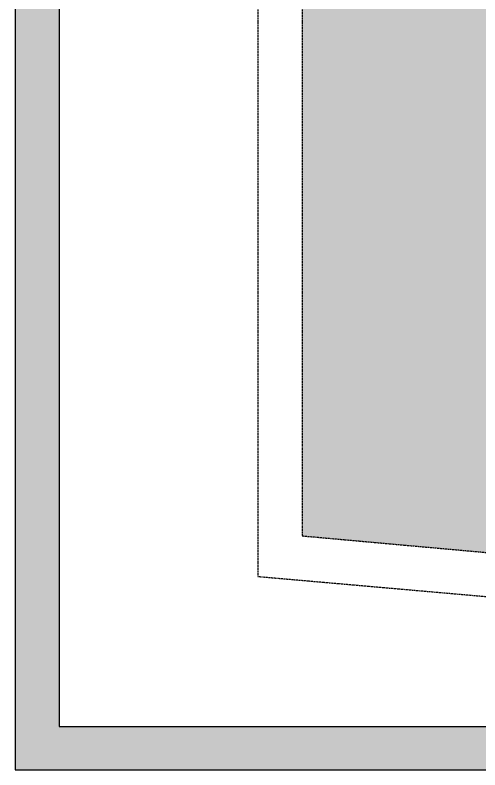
# Model space of a CAD drawing. Header units: metres. Extents: x 183920 to 188551, y 20757 to 23715.
# Drawn here: x 185131.3 to 185236.3, y 20757.1 to 20927.4 of the extents above; entities that cross this region are included whole.
import ezdxf

# ---------------------------------------------------------------- set-up
doc = ezdxf.new("R2010")
doc.units = ezdxf.units.M
for name, pattern in [('Light Grey Page Line', [0]), ('Page Lines', [0]), ('Path offset', [0.022225, 0.00635, -0.003175, 0.00635, -0.003175, 0, -0.003175]), ('Property boundary', [0.001111, 0.0003175, -0.00015875, 0.0003175, -0.00015875, 0, -0.00015875])]:
    doc.linetypes.add(name, pattern=pattern)
for name, color, linetype, true_color in [('Imported blocks_1', 7, 'Continuous', 0xc57dd9), ('Title blocks & Legend', 7, 'Continuous', 0xf890f8), ('Zoning', 7, 'Continuous', 0x47d2e2)]:
    doc.layers.add(name, color=color, linetype=linetype, true_color=true_color)

# ---------------------------------------------------------------- blocks, each defined once
blk = doc.blocks.new('A3  Title block minimal vertical')
at = {"layer": 'Imported blocks_1', "transparency": 33554483}
blk.add_hatch(color=256, dxfattribs=at).paths.add_polyline_path([(-0.20993, -0.1483), (-0.20053, -0.13906), (-0.20053, 0.13995), (0.15506, 0.13995), (0.15506, -0.13906), (-0.20053, -0.13906), (-0.20993, -0.1483), (0.20993, -0.1483), (0.20993, 0.1483), (-0.20993, 0.1483), (-0.20993, -0.1483)], flags=0)
at = {"layer": 'Imported blocks_1', "linetype": 'Page Lines'}
blk.add_lwpolyline([(-0.20993, -0.1483), (0.20993, -0.1483), (0.20993, 0.1483), (-0.20993, 0.1483), (-0.20993, -0.1483)], close=True, dxfattribs=at)
at = {"layer": 'Imported blocks_1', "linetype": 'Light Grey Page Line'}
blk.add_lwpolyline([(-0.20053, -0.13906), (0.20169, -0.13906), (0.20169, 0.13995), (-0.20053, 0.13995), (-0.20053, -0.13906)], close=True, dxfattribs=at)

msp = doc.modelspace()

# ---------------------------------------------------------------- hatches: boundary and pattern name
at = {"layer": 'Zoning', "transparency": 33554483}
msp.add_hatch(color=256, dxfattribs=at).paths.add_polyline_path([(185470.68, 20785.11), (185470.35, 21007.59), (185294.71, 21038.09), (185196.06, 21037.43), (185196.13, 20809.89), (185470.68, 20785.11)], flags=0)

# ---------------------------------------------------------------- linework, layer by layer
at = {"layer": 'Zoning', "linetype": 'Property boundary'}
msp.add_lwpolyline([(185480.68, 20774.85), (185480.34, 21016), (185295.57, 21048.09), (185186.13, 21048.09), (185186.13, 20800.73), (185480.68, 20774.85)], close=True, dxfattribs=at)
at = {"layer": 'Zoning', "linetype": 'Path offset'}
msp.add_lwpolyline([(185470.68, 20785.11), (185470.35, 21007.59), (185294.71, 21038.09), (185196.13, 21038.09), (185196.13, 20809.89), (185470.68, 20785.11)], close=True, dxfattribs=at)

# ---------------------------------------------------------------- block references
at = {"layer": 'Title blocks & Legend', "xscale": 1060.964683923673, "yscale": 1062.975773071686}
msp.add_blockref('A3  Title block minimal vertical', (185354.06, 20914.72), dxfattribs=at)

doc.saveas('drawing.dxf')
